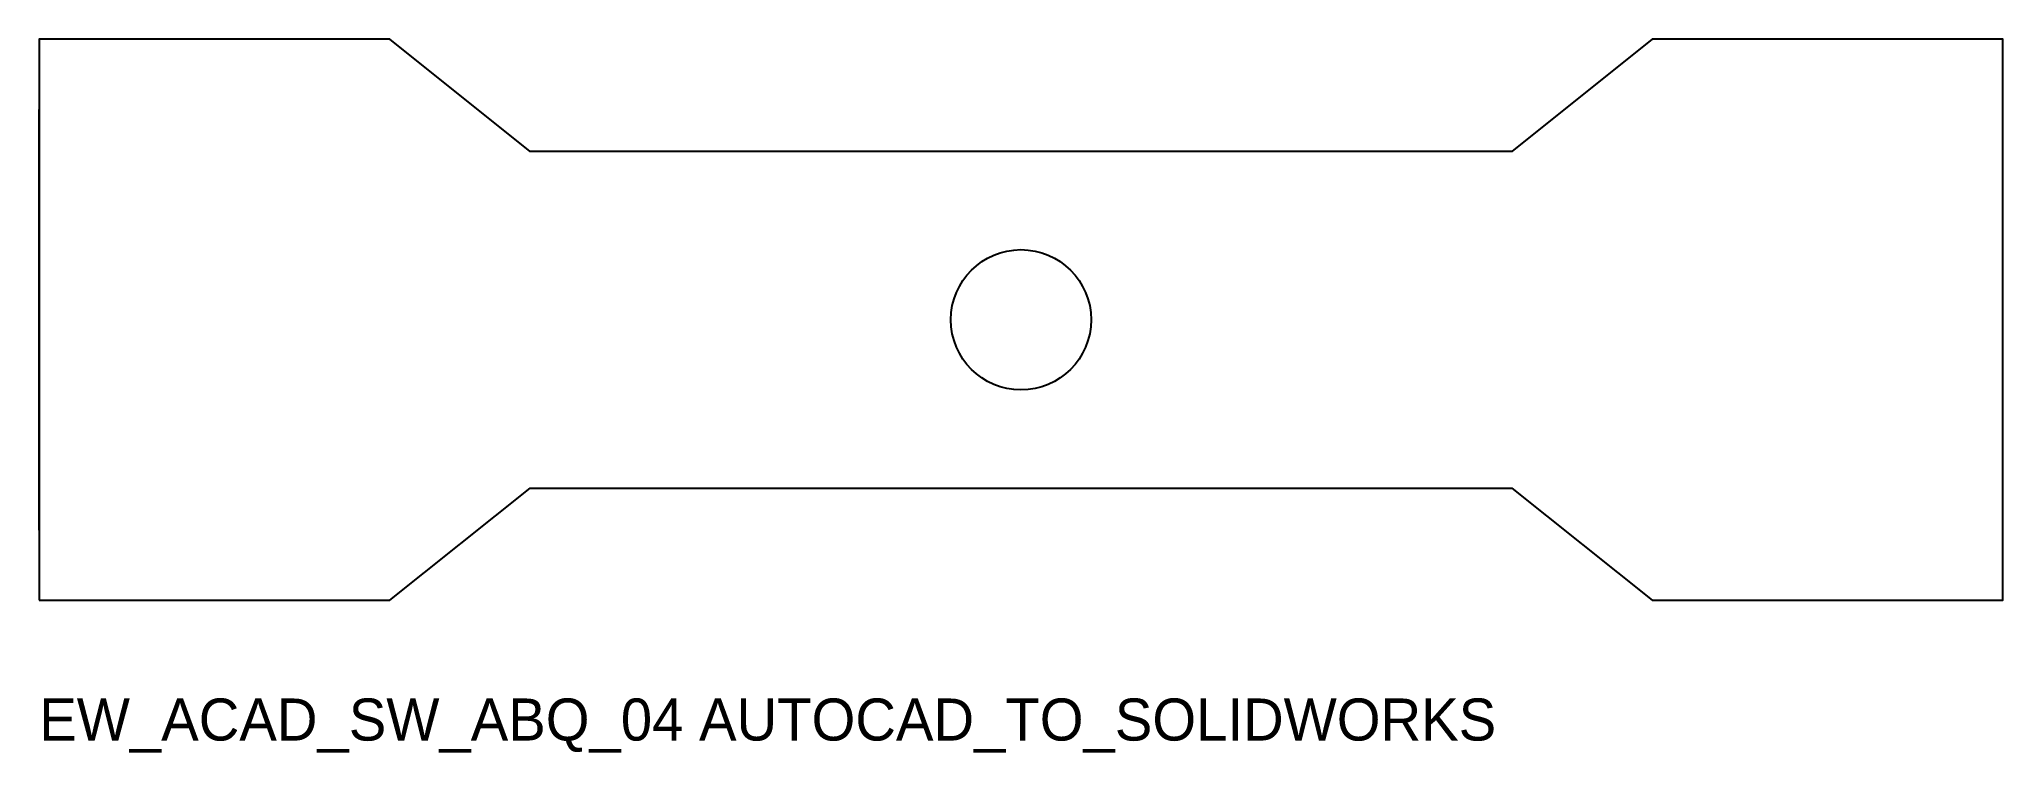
# Model space of a CAD drawing. Header units: millimetres. Extents: x 0 to 140, y -11 to 40.
import ezdxf

# ---------------------------------------------------------------- set-up
doc = ezdxf.new("R2010")
doc.units = ezdxf.units.MM
doc.header["$MEASUREMENT"] = 0
for name, color, linetype in [('CHAIN', 2, 'Continuous'), ('GRIP', 7, 'Continuous'), ('HOLE', 7, 'Continuous'), ('OUTLINE', 7, 'Continuous')]:
    doc.layers.add(name, color=color, linetype=linetype)

msp = doc.modelspace()

# ---------------------------------------------------------------- linework, layer by layer
at = {"layer": 'GRIP'}
for p, q in [((0, 5), (0, 35)), ((140, 5), (140, 35))]:
    msp.add_line(p, q, dxfattribs=at)
at = {"layer": 'HOLE'}
msp.add_circle((70, 20), 5, dxfattribs=at)
at = {"layer": 'OUTLINE'}
msp.add_lwpolyline([(0, 0), (25, 0), (35, 8), (105, 8), (115, 0), (140, 0), (140, 40), (115, 40), (105, 32), (35, 32), (25, 40), (0, 40)], close=True, dxfattribs=at)

# ---------------------------------------------------------------- texts
at = {"layer": 'CHAIN'}
msp.add_text('EW_ACAD_SW_ABQ_04 AUTOCAD_TO_SOLIDWORKS', height=3, dxfattribs=at).set_placement((0, -10))

doc.saveas('drawing.dxf')
